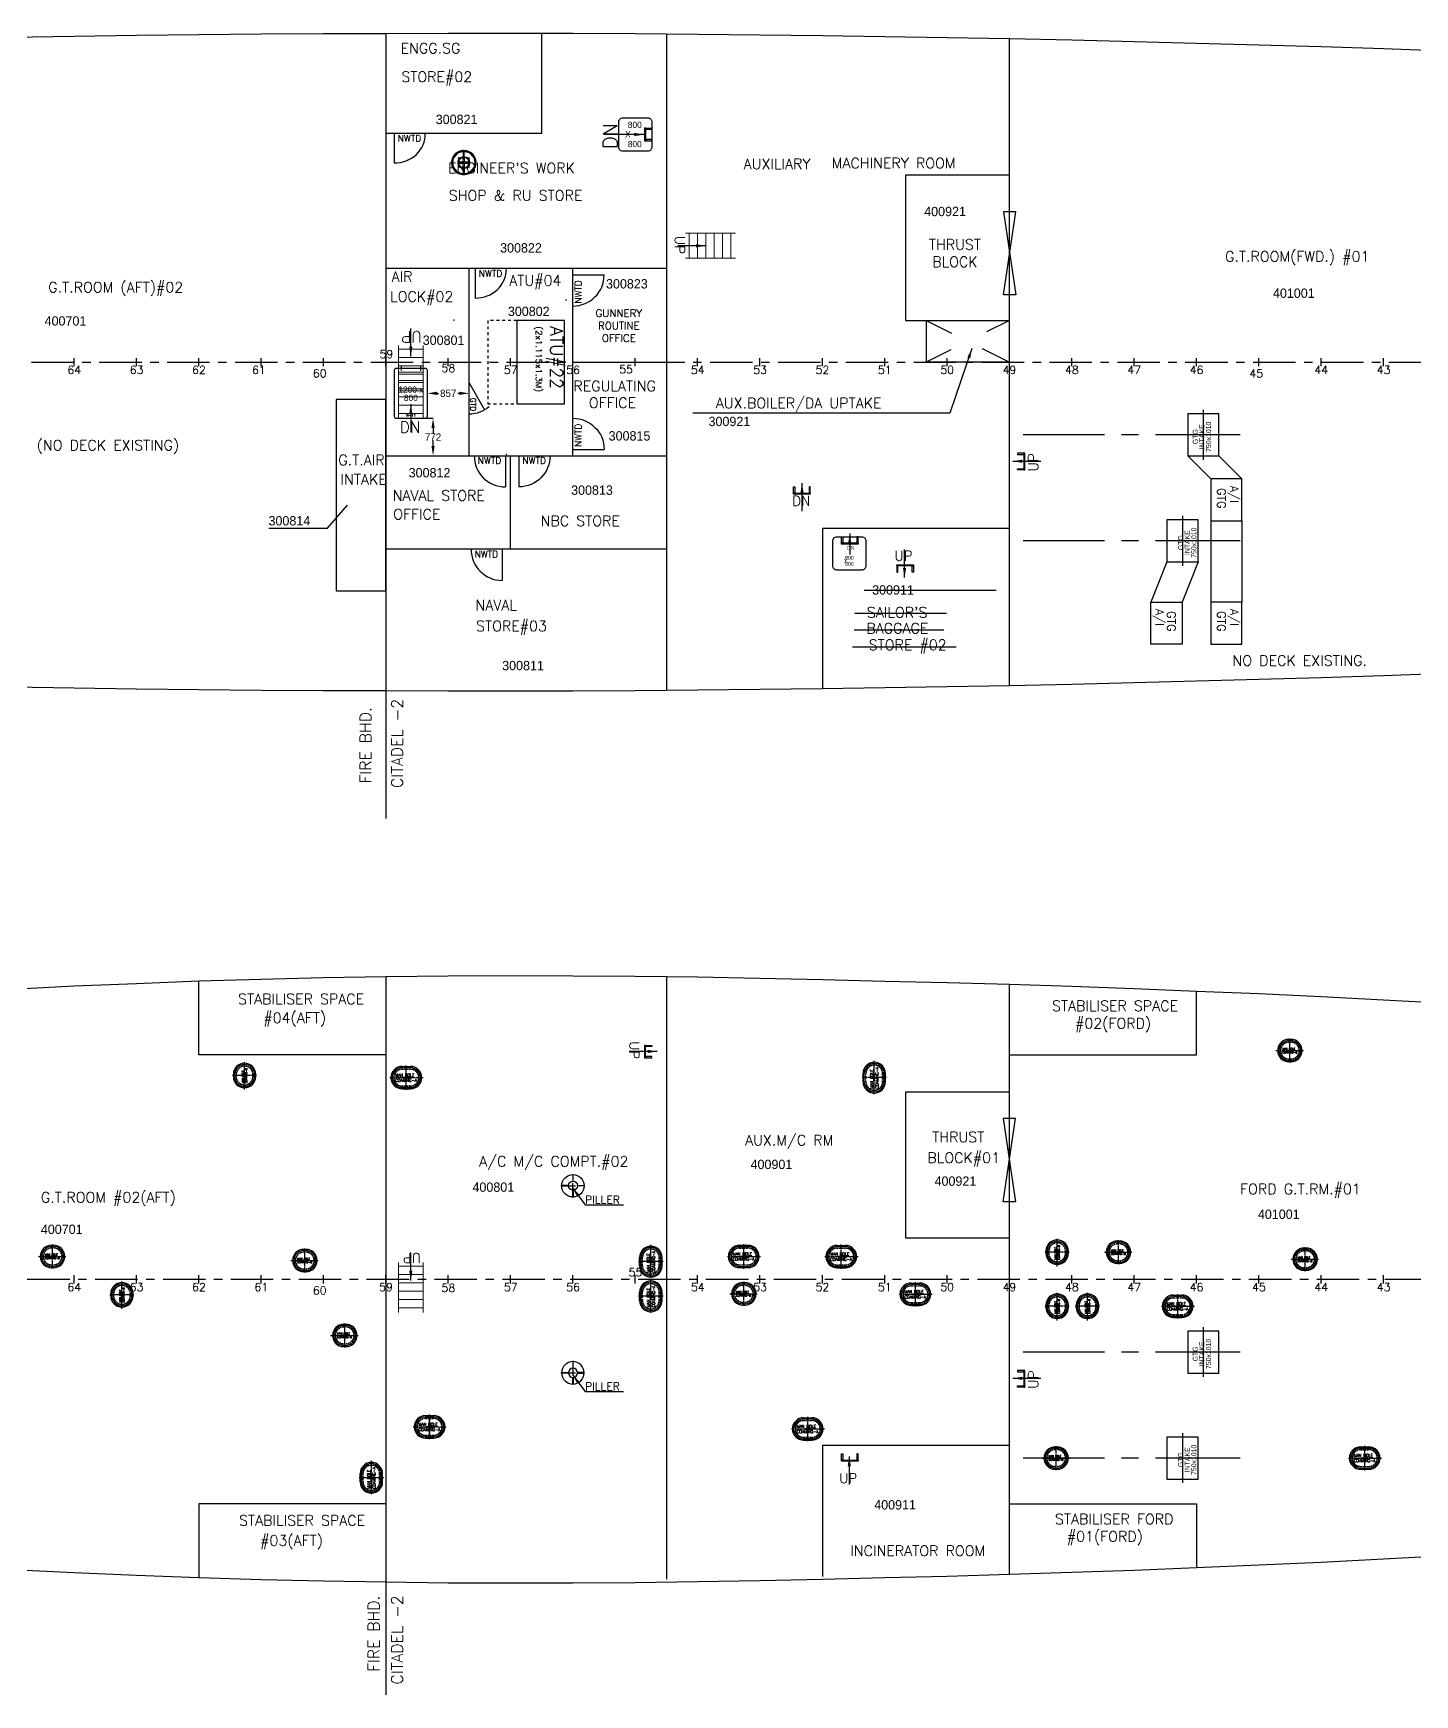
# Model space of a CAD drawing. Header units: inches. Extents: x -439515 to 171412, y -8673 to 415183.
# Drawn here: x 62641 to 91138, y 39815 to 74081 of the extents above; entities that cross this region are included whole.
import ezdxf
from ezdxf.enums import TextEntityAlignment as Align

# ---------------------------------------------------------------- set-up
doc = ezdxf.new("R2010")
doc.units = ezdxf.units.IN
doc.header["$LTSCALE"] = 700
doc.header["$MEASUREMENT"] = 0
doc.header["$PDMODE"] = 34
for name, pattern in [('CENTER', [2, 1.25, -0.25, 0.25, -0.25]), ('CENTER2', [1.125, 0.75, -0.125, 0.125, -0.125]), ('CENTERX2', [4, 2.5, -0.5, 0.5, -0.5]), ('DASHDOT', [1, 0.5, -0.25, 0, -0.25]), ('DASHED', [0.75, 0.5, -0.25]), ('DOT', [0.2, 0.1, -0.1]), ('DOTDASH1', [1600, 1000, -250, 100, -250]), ('H1', [40, 20, -20]), ('PHANTOM', [2.5, 1.25, -0.25, 0.25, -0.25, 0.25, -0.25])]:
    doc.linetypes.add(name, pattern=pattern)
for name, color, linetype in [('00', 7, 'Continuous'), ('01', 7, 'Continuous'), ('3 DECK', 7, 'Continuous'), ('4 DECK', 7, 'Continuous'), ('CL', 7, 'Continuous'), ('COMPT.NOS', 4, 'Continuous'), ('COMPTNAME', 7, 'Continuous'), ('Escape scuttle', 30, 'Continuous'), ('Escape scuttle-RefEdit0', 30, 'Continuous'), ('HATCH', 142, 'Continuous'), ('HATCHES', 7, 'Continuous'), ('LIGHT_BULKHEADS', 7, 'Continuous'), ('MANHOLEPLAN', 3, 'Continuous'), ('UP-DOWN', 7, 'Continuous')]:
    doc.layers.add(name, color=color, linetype=linetype)
doc.layers.add('LADDER', color=7, linetype='Continuous', lineweight=15)
doc.styles.add('ROMAN C', font='ROMANS.SHX', dxfattribs={"width": 0.9})
doc.styles.add('ROMANS', font='romans')
doc.styles.add('style1', font='romans.shx', dxfattribs={"height": 250})
doc.dimstyles.get("Standard").update_dxf_attribs({"dimtxt": 150.18, "dimasz": 200.18, "dimexe": 0.8, "dimexo": 0.625, "dimgap": 0.09, "dimtad": 0, "dimtih": 1, "dimtoh": 1, "dimdec": 0, "dimzin": 0, "dimdsep": 46, "dimtxsty": 'Standard', "dimcen": 8.09, "dimclrd": 40, "dimclre": 40, "dimadec": 0, "dimazin": 0, "dimtfac": 1, "dimtdec": 0, "dimtofl": 0, "dimtmove": 0, "dimatfit": 3, "dimfxl": 1, "dimtolj": 1, "dimtzin": 0, "dimarcsym": 0})

# ---------------------------------------------------------------- blocks, each defined once
blk = doc.blocks.new('H 800x800')
at = {"layer": 'HATCH'}
blk.add_lwpolyline([(51335, -32897), (51935, -32897, -0.414214), (52035, -32997), (52035, -33597, -0.414214), (51935, -33697), (51335, -33697, -0.414214), (51235, -33597), (51235, -32997, -0.414214)], format="xyb", close=True, dxfattribs=at)
at = {"layer": 'HATCHES'}
for s, p in [('800', (51455, -33139)), ('  X', (51277, -33364)), ('800', (51455, -33600))]:
    blk.add_text(s, height=150, dxfattribs=at).set_placement(p)
blk = doc.blocks.new('A1M', base_point=(36991, 2400))
at = {"linetype": 'Continuous'}
for p, q in [((37491, 2550), (36491, 2250)), ((36491, 2550), (37491, 2250)), ((36491, 2250), (36491, 2550)), ((37491, 2250), (37491, 2550))]:
    blk.add_line(p, q, dxfattribs=at)
blk = doc.blocks.new('PILAR')
at = {"color": 4, "linetype": 'DASHDOT'}
for p, q in [((145253, 170303), (145253, 170883)), ((144963, 170593), (145543, 170593))]:
    blk.add_line(p, q, dxfattribs=at)
at = {"color": 4}
for points in [[(145247, 170853), (145247, 170703), (145259, 170703), (145259, 170853)], [(144993, 170587), (145143, 170587), (145143, 170599), (144993, 170599)], [(145247, 170333), (145247, 170483), (145259, 170483), (145259, 170333)], [(145513, 170587), (145363, 170587), (145363, 170599), (145513, 170599)]]:
    blk.add_lwpolyline(points, close=True, dxfattribs=at)
for radius in [270, 110]:
    blk.add_circle((145253, 170593), radius, dxfattribs=at)
blk = doc.blocks.new('fghghj')
at = {"color": 3, "linetype": 'Continuous'}
blk.add_lwpolyline([(318315, -37952), (318615, -37952), (318615, -37927), (318315, -37927)], close=True, dxfattribs=at)
at = {"layer": '00', "color": 3}
for points in [[(318345, -38102), (318345, -37952), (318315, -37952), (318315, -38102)], [(318585, -38102), (318585, -37952), (318615, -37952), (318615, -38102)]]:
    blk.add_lwpolyline(points, close=True, dxfattribs=at)
at = {"layer": '01', "color": 4, "linetype": 'ByBlock'}
blk.add_line((318615, -37927), (318615, -37927), dxfattribs=at)
blk.add_line((318615, -37927), (318615, -37927), dxfattribs=at)
blk = doc.blocks.new('A$C49E2739F')
at = {"layer": 'LADDER', "color": 3}
for p, q in [((112, 600), (1312, 600)), ((200, 600), (200, 0)), ((400, 600), (400, 0)), ((600, 600), (600, 0)), ((800, 600), (800, 0)), ((1000, 600), (1000, 0)), ((1200, 600), (1200, 0)), ((112, 0), (1312, 0))]:
    blk.add_line(p, q, dxfattribs=at)
blk = doc.blocks.new('qwas')
at = {"color": 3, "linetype": 'H1'}
blk.add_line((-836179, 147376), (-836179, 147776), dxfattribs=at)
at = {"color": 3, "linetype": 'Continuous'}
blk.add_lwpolyline([(-836192, 147376), (-836192, 147776), (-836167, 147776), (-836167, 147376)], close=True, dxfattribs=at)
at = {"layer": '00', "color": 3}
for points in [[(-836342, 147746), (-836192, 147746), (-836192, 147776), (-836342, 147776)], [(-836342, 147406), (-836192, 147406), (-836192, 147376), (-836342, 147376)]]:
    blk.add_lwpolyline(points, close=True, dxfattribs=at)
blk = doc.blocks.new('DRN', base_point=(41665, 6815))
at = {"linetype": 'Continuous'}
blk.add_line((41160, 6825), (41160, 7825), dxfattribs=at)
blk.add_arc((41160, 6825), 1000, 0, 90, dxfattribs=at)
blk = doc.blocks.new('nwtdplan1')
at = {"linetype": 'Continuous'}
blk.add_lwpolyline([(187803, 75909), (187803, 76616)], dxfattribs=at)
at = {"linetype": 'Continuous', "extrusion": (0, 0, -1)}
blk.add_ellipse((187803, 75909), major_axis=(742, 108), ratio=0.942279, start_param=-1.434767, end_param=0.152953, dxfattribs=at)
blk = doc.blocks.new('*D255')
at = {"layer": '01', "color": 40, "linetype": 'ByBlock', "lineweight": -2, "transparency": 16777216}
for p, q in [((70430, 66140), (70889, 66140)), ((70888, 65940), (70888, 65829)), ((70888, 65568), (70888, 65679)), ((70430, 65368), (70889, 65368))]:
    blk.add_line(p, q, dxfattribs=at)
at = {"layer": '01', "color": 40, "linetype": 'ByBlock', "transparency": 16777216}
for points in [[(70855, 65940), (70921, 65940), (70888, 66140)], [(70855, 65568), (70921, 65568), (70888, 65368)]]:
    blk.add_solid(points, dxfattribs=at)
at = {"layer": 'Defpoints', "color": 0, "linetype": 'ByBlock', "transparency": 16777216}
for p in [(70430, 66140), (70430, 65368), (70888, 65368)]:
    blk.add_point(p, dxfattribs=at)
at = {"layer": '01', "color": 0, "linetype": 'ByBlock', "transparency": 16777216, "insert": (70888, 65754), "char_height": 150.2, "attachment_point": 5}
blk.add_mtext('\\A1;772', dxfattribs=at)
blk = doc.blocks.new('*D257')
at = {"layer": '01', "color": 40, "linetype": 'ByBlock', "lineweight": -2, "transparency": 16777216}
for p, q in [((70773, 66655), (70773, 66655)), ((70973, 66654), (71001, 66654)), ((71430, 66654), (71402, 66654)), ((71630, 66655), (71630, 66655))]:
    blk.add_line(p, q, dxfattribs=at)
at = {"layer": '01', "color": 40, "linetype": 'ByBlock', "transparency": 16777216}
for points in [[(70973, 66688), (70973, 66621), (70773, 66654)], [(71430, 66688), (71430, 66621), (71630, 66654)]]:
    blk.add_solid(points, dxfattribs=at)
at = {"layer": 'Defpoints', "color": 0, "linetype": 'ByBlock', "transparency": 16777216}
for p in [(70773, 66654), (71630, 66654), (71630, 66654)]:
    blk.add_point(p, dxfattribs=at)
at = {"layer": '01', "color": 0, "linetype": 'ByBlock', "transparency": 16777216, "insert": (71201, 66654), "char_height": 150.2, "attachment_point": 5}
blk.add_mtext('\\A1;857', dxfattribs=at)
blk = doc.blocks.new('DLW', base_point=(36724, 4033))
at = {"linetype": 'Continuous'}
blk.add_line((37224, 4033), (36358, 4533), dxfattribs=at)
blk.add_arc((37224, 4033), 1000, 140, 180, dxfattribs=at)
blk = doc.blocks.new('atu22plan1')
at = {"layer": '01', "color": 3, "linetype": 'ByBlock'}
blk.add_lwpolyline([(150478, 163637), (152478, 163637), (152478, 164787), (150478, 164787)], close=True, dxfattribs=at)
at = {"layer": '01', "color": 4, "linetype": 'DOT'}
blk.add_lwpolyline([(150478, 163637), (150478, 162937), (152478, 162937), (152478, 163637)], dxfattribs=at)
at = {"insert": (150616, 164743), "char_height": 400, "width": 1855.09, "attachment_point": 1, "style": 'ROMANS'}
blk.add_mtext('{\\H0.75x;ATU#22\\P\\H0.5x;(2x1.115x1.3M)\\P }', dxfattribs=at)
blk = doc.blocks.new('MANHOLECOAMINGB')
at = {"linetype": 'CENTER2', "ltscale": 0.1}
for p, q in [((-339, 0), (323, 0)), ((0, -288), (0, 289))]:
    blk.add_line(p, q, dxfattribs=at)
for p, q in [((-73, 8), (73, 8)), ((-25, 270), (25, 270)), ((-25, 240), (25, 240)), ((-73, -8), (73, -8)), ((-25, -240), (25, -240)), ((-25, -270), (25, -270))]:
    blk.add_line(p, q)
at = {"linetype": 'DASHED', "ltscale": 0.1}
for p, q in [((-25, 205), (25, 205)), ((-25, 200), (25, 200)), ((-25, -200), (25, -200)), ((-25, -205), (25, -205))]:
    blk.add_line(p, q, dxfattribs=at)
for centre in [(-73, 0), (73, 0)]:
    blk.add_circle(centre, 8)
for centre, radius, start, end in [((-25, 0), 270, 90, 270), ((-25, 0), 240, 90, 270), ((25, 0), 270, 270, 90), ((25, 0), 240, 270, 90)]:
    blk.add_arc(centre, radius, start, end)
for centre, radius, start, end in [((-25, 0), 205, 90, 270), ((-25, 0), 200, 90, 270), ((25, 0), 205, 270, 90), ((25, 0), 200, 270, 90)]:
    blk.add_arc(centre, radius, start, end, dxfattribs=at)
at = {"insert": (-181, 68), "char_height": 50, "width": 486.8, "attachment_point": 1, "style": 'ROMAN C'}
blk.add_mtext('MAN HOLE COAMING-B', dxfattribs=at)
blk = doc.blocks.new('manholecoamingtype600x400')
at = {"linetype": 'CENTER2', "ltscale": 0.1}
for p, q in [((-394, 0), (404, 0)), ((0, -297), (0, 294))]:
    blk.add_line(p, q, dxfattribs=at)
for p, q in [((-100, 270), (100, 270)), ((-100, 240), (100, 240)), ((-73, 8), (73, 8)), ((-100, -240), (100, -240)), ((-100, -270), (100, -270)), ((-73, -8), (73, -8))]:
    blk.add_line(p, q)
at = {"linetype": 'DASHED', "ltscale": 0.1}
for p, q in [((-100, 205), (100, 205)), ((-100, 200), (100, 200)), ((-100, -200), (100, -200)), ((-100, -205), (100, -205))]:
    blk.add_line(p, q, dxfattribs=at)
for centre in [(-73, 0), (73, 0)]:
    blk.add_circle(centre, 8)
for centre, radius, start, end in [((-100, 0), 270, 90, 270), ((-100, 0), 240, 90, 270), ((100, 0), 270, 270, 90), ((100, 0), 240, 270, 90)]:
    blk.add_arc(centre, radius, start, end)
for centre, radius, start, end in [((-100, 0), 205, 90, 270), ((-100, 0), 200, 90, 270), ((100, 0), 205, 270, 90), ((100, 0), 200, 270, 90)]:
    blk.add_arc(centre, radius, start, end, dxfattribs=at)
at = {"insert": (-265, 98), "char_height": 75, "width": 752.53, "attachment_point": 1, "style": 'ROMAN C'}
blk.add_mtext('MAN HOLE COAMING-A', dxfattribs=at)
blk = doc.blocks.new('A$C1959151D')
at = {"layer": 'Escape scuttle-RefEdit0', "color": 3, "lineweight": 0}
for p, q in [((285, 554), (285, 559)), ((309, 559), (285, 559)), ((297, 421), (297, 441)), ((297, 441), (297, 421)), ((308, 423), (310, 322)), ((309, 554), (309, 559)), ((153, 297), (173, 297)), ((173, 297), (153, 297)), ((171, 308), (272, 310)), ((272, 310), (272, 284)), ((317, 317), (277, 317)), ((277, 277), (317, 277)), ((310, 322), (284, 322)), ((286, 171), (284, 272)), ((284, 272), (310, 272)), ((285, 309), (285, 285)), ((286, 309), (285, 309)), ((285, 285), (286, 285)), ((309, 278), (285, 278)), ((285, 272), (285, 278)), ((285, 272), (309, 272)), ((285, 40), (285, 35)), ((285, 35), (309, 35)), ((286, 309), (286, 285)), ((291, 309), (286, 309)), ((286, 285), (291, 285)), ((303, 321), (291, 321)), ((291, 278), (291, 321)), ((291, 309), (291, 285)), ((297, 309), (291, 309)), ((291, 285), (297, 285)), ((291, 278), (303, 278)), ((297, 309), (297, 285)), ((303, 309), (297, 309)), ((297, 285), (303, 285)), ((297, 173), (297, 153)), ((297, 153), (297, 173)), ((297, 0), (297, 35)), ((297, 0), (297, 35)), ((297, 16), (297, 22)), ((297, 16), (297, 22)), ((297, 0), (297, 15)), ((297, 0), (297, 15)), ((303, 278), (303, 321)), ((303, 285), (303, 309)), ((308, 309), (303, 309)), ((303, 285), (308, 285)), ((308, 285), (308, 309)), ((309, 309), (308, 309)), ((308, 285), (309, 285)), ((309, 285), (309, 309)), ((309, 285), (309, 309)), ((309, 272), (309, 278)), ((309, 40), (309, 35)), ((322, 284), (322, 310)), ((423, 286), (322, 284)), ((421, 297), (441, 297)), ((441, 297), (421, 297))]:
    blk.add_line(p, q, dxfattribs=at)
for points in [[(231, 7), (199, 17), (168, 29), (139, 46), (112, 65), (87, 87), (65, 112), (46, 139), (29, 168), (17, 199), (7, 231), (2, 264), (0, 297), (2, 330), (7, 363), (17, 395), (29, 426), (46, 455), (65, 482), (87, 507), (112, 529), (139, 548), (168, 565), (199, 577), (231, 587)], [(231, 7), (199, 17), (168, 29), (139, 46), (112, 65), (87, 87), (65, 112), (46, 139), (29, 168), (17, 199), (7, 231), (2, 264), (0, 297), (2, 330), (7, 363), (17, 395), (29, 426), (46, 455), (65, 482), (87, 507), (112, 529), (139, 548), (168, 565), (199, 577), (231, 587)], [(360, 572), (329, 577), (297, 579), (265, 577), (234, 572), (204, 563), (175, 551), (147, 536), (121, 518), (97, 497), (76, 473), (58, 447), (43, 419), (31, 390), (22, 360), (17, 329), (15, 297), (17, 265), (22, 234), (31, 204), (43, 175), (58, 147), (76, 121), (97, 97), (121, 76), (147, 58), (175, 43), (204, 31), (234, 22), (265, 17), (297, 15), (297, 0), (264, 2), (231, 7)], [(235, 23), (204, 32), (175, 44), (148, 59), (122, 78), (99, 99), (78, 122), (59, 148), (44, 175), (32, 204), (23, 235), (18, 266), (16, 297), (18, 328), (23, 359), (32, 390), (44, 419), (59, 446), (78, 472), (99, 495), (122, 516), (148, 535), (175, 550), (204, 562), (235, 571)], [(358, 565), (328, 570), (297, 572), (266, 570), (236, 565), (206, 556), (178, 545), (151, 530), (126, 512), (103, 491), (82, 468), (64, 443), (49, 416), (38, 388), (29, 358), (24, 328), (22, 297), (24, 266), (29, 236), (38, 206), (49, 178), (64, 151), (82, 126), (103, 103), (126, 82), (151, 64), (178, 49), (206, 38), (236, 29), (266, 24), (297, 22), (297, 16), (266, 18), (235, 23)], [(360, 552), (329, 557), (297, 559), (265, 557), (234, 552), (204, 542), (175, 529), (148, 513), (123, 493), (101, 471), (81, 446), (65, 419), (52, 390), (42, 360), (37, 329), (35, 297), (37, 265), (42, 234), (52, 204), (65, 175), (81, 148), (101, 123), (123, 101), (148, 81), (175, 65), (204, 52), (234, 42), (265, 37), (297, 35), (297, 0), (264, 2), (231, 7)], [(167, 421), (167, 173), (173, 173), (173, 421), (167, 421)], [(231, 587), (264, 592), (297, 594), (330, 592), (363, 587), (395, 577), (426, 565), (455, 548), (482, 529), (507, 507), (529, 482), (548, 455), (565, 426), (577, 395), (587, 363), (592, 330), (594, 297), (592, 264), (587, 231), (577, 199), (565, 168), (548, 139), (529, 112), (507, 87), (482, 65), (455, 46), (426, 29), (395, 17), (363, 7), (330, 2), (297, 0)], [(231, 587), (264, 592), (297, 594), (330, 592), (363, 587), (395, 577), (426, 565), (455, 548), (482, 529), (507, 507), (529, 482), (548, 455), (565, 426), (577, 395), (587, 363), (592, 330), (594, 297), (592, 264), (587, 231), (577, 199), (565, 168), (548, 139), (529, 112), (507, 87), (482, 65), (455, 46), (426, 29), (395, 17), (363, 7), (330, 2), (297, 0)], [(235, 571), (266, 576), (297, 578), (328, 576), (359, 571), (390, 562), (419, 550), (446, 535), (472, 516), (495, 495), (516, 472), (535, 446), (550, 419), (562, 390), (571, 359), (576, 328), (578, 297), (576, 266), (571, 235), (562, 204), (550, 175), (535, 148), (516, 122), (495, 99), (472, 78), (446, 59), (419, 44), (390, 32), (359, 23), (328, 18), (297, 16)], [(285, 559), (277, 322), (277, 317)], [(277, 317), (285, 554), (309, 554), (317, 317)], [(284, 322), (286, 423), (308, 423)], [(285, 594), (285, 554), (309, 554), (309, 594), (285, 594)], [(317, 317), (317, 322), (309, 559)], [(358, 29), (388, 38), (416, 49), (443, 64), (468, 82), (491, 103), (512, 126), (530, 151), (545, 178), (556, 206), (565, 236), (570, 266), (572, 297), (570, 328), (565, 358), (556, 388), (545, 416), (530, 443), (512, 468), (491, 491), (468, 512), (443, 530), (416, 545), (388, 556), (358, 565)], [(360, 22), (390, 31), (419, 43), (447, 58), (473, 76), (497, 97), (518, 121), (536, 147), (551, 175), (563, 204), (572, 234), (577, 265), (579, 297), (577, 329), (572, 360), (563, 390), (551, 419), (536, 447), (518, 473), (497, 497), (473, 518), (447, 536), (419, 551), (390, 563), (360, 572)], [(360, 42), (390, 52), (419, 65), (446, 81), (471, 101), (493, 123), (513, 148), (529, 175), (542, 204), (552, 234), (557, 265), (559, 297), (557, 329), (552, 360), (542, 390), (529, 419), (513, 446), (493, 471), (471, 493), (446, 513), (419, 529), (390, 542), (360, 552)], [(421, 421), (421, 173), (427, 173), (427, 421), (421, 421)], [(272, 284), (171, 286), (171, 308)], [(173, 316), (173, 310), (421, 310), (421, 316), (173, 316)], [(173, 284), (173, 278), (421, 278), (421, 284), (173, 284)], [(272, 284), (274, 284), (274, 310), (272, 310)], [(277, 277), (277, 272), (285, 35)], [(317, 277), (309, 40), (285, 40), (277, 277)], [(284, 322), (284, 320), (310, 320), (310, 322)], [(310, 272), (310, 274), (284, 274), (284, 272)], [(285, 40), (285, 0), (309, 0), (309, 40), (285, 40)], [(310, 272), (308, 171), (286, 171)], [(297, 35), (329, 37), (360, 42)], [(297, 22), (328, 24), (358, 29)], [(297, 15), (329, 17), (360, 22)], [(309, 35), (317, 272), (317, 277)], [(322, 310), (320, 310), (320, 284), (322, 284)], [(322, 310), (423, 308), (423, 286)]]:
    blk.add_lwpolyline(points, dxfattribs=at)
for points in [[(297, 22, 0.999999), (297, 572, 0.999999), (297, 22, 0.999999)], [(297, 272, 1), (297, 322, 1), (297, 272, 1)], [(297, 272, 1), (297, 322, 1), (297, 272, 1)], [(297, 272, 1), (297, 322, 1), (297, 272, 1)], [(297, 285, 1), (297, 309, 1), (297, 285, 1)]]:
    blk.add_lwpolyline(points, format="xyb", dxfattribs=at)
for radius, start, end in [(144, 90, 180.0001), (124, 90, 180), (144, 359.9999, 90), (124, 0, 90), (144, 179.9999, 270), (124, 180, 270), (144, 270, 0.0001), (124, 270, 0)]:
    blk.add_arc((297, 297), radius, start, end, dxfattribs=at)

msp = doc.modelspace()

# ---------------------------------------------------------------- linework, layer by layer
at = {"color": 7}
for p, q in [((69915.2, 74077.5), (69915.2, 60517.2)), ((73130.4, 72012.9), (73130.4, 74080.9)), ((75702.5, 74067.2), (75702.5, 60527.5)), ((82775.8, 60624.4), (82775.8, 73970.3)), ((73130.4, 72012.9), (69915.2, 72012.9)), ((82775.8, 71155.5), (80632.4, 71155.5)), ((80632.4, 71155.5), (80632.4, 68154.7)), ((80632.4, 68154.7), (82775.8, 68154.7)), ((81061.1, 68154.7), (81061.1, 67297.3)), ((81061.1, 68154.7), (81579, 67895.8)), ((82775.8, 68154.7), (82306.9, 67920.3)), ((81568.2, 67550.9), (81061.1, 67297.3)), ((82217.2, 67576.7), (82775.8, 67297.3)), ((67343.1, 67211.6), (67343.1, 67383.1)), ((68629.2, 67211.6), (68629.2, 67383.1)), ((69915.2, 67211.6), (69915.2, 67383.1)), ((71201.3, 67211.6), (71201.3, 67383.1)), ((76345.5, 67211.6), (76345.5, 67383.1)), ((82775.8, 67297.3), (81061.1, 67297.3)), ((81489.8, 67211.6), (81489.8, 67383.1)), ((82775.8, 67211.6), (82775.8, 67383.1)), ((84061.9, 67211.6), (84061.9, 67383.1)), ((85348, 67211.6), (85348, 67383.1)), ((86634, 67211.6), (86634, 67383.1)), ((87920.1, 67211.6), (87920.1, 67383.1)), ((89206.2, 67211.6), (89206.2, 67383.1)), ((90492.2, 67211.6), (90492.2, 67383.1)), ((69915.2, 54625.2), (69915.2, 42141.8)), ((75702.5, 54634.9), (75702.5, 42198.4)), ((82775.8, 42299.6), (82775.8, 54467.4)), ((80632.4, 52241.7), (80632.4, 49240.9)), ((82775.8, 52241.7), (80632.4, 52241.7)), ((80632.4, 49240.9), (82775.8, 49240.9)), ((82775.8, 48297.7), (82775.8, 48469.2)), ((84061.9, 48297.7), (84061.9, 48469.2)), ((85348, 48297.7), (85348, 48469.2)), ((86634, 48297.7), (86634, 48469.2)), ((87920.1, 48297.7), (87920.1, 48469.2)), ((89206.2, 48297.7), (89206.2, 48469.2)), ((90492.2, 48297.7), (90492.2, 48469.2)), ((86634, 43753.7), (86634, 42439.7))]:
    msp.add_line(p, q, dxfattribs=at)
at = {"color": 3}
for p, q in [((75059.5, 71991.5), (75059.5, 71991.5)), ((70815.4, 45494.1), (70815.4, 45142.6))]:
    msp.add_line(p, q, dxfattribs=at)
at = {"color": 5, "linetype": 'CENTER'}
for p, q in [((13603.7, 67297.3), (147274.5, 67297.3)), ((13517.9, 48383.5), (147360.8, 48383.5))]:
    msp.add_line(p, q, dxfattribs=at)
at = {"color": 7, "linetype": 'Continuous'}
for p, q in [((63484.9, 67211.6), (63484.9, 67383.1)), ((64771, 67211.6), (64771, 67383.1)), ((66057, 67211.6), (66057, 67383.1)), ((77631.6, 67211.6), (77631.6, 67383.1)), ((78917.7, 67211.6), (78917.7, 67383.1)), ((80203.7, 67211.6), (80203.7, 67383.1)), ((63484.9, 48297.7), (63484.9, 48469.2)), ((64771, 48297.7), (64771, 48469.2)), ((66057, 48297.7), (66057, 48469.2)), ((67343.1, 48297.7), (67343.1, 48469.2)), ((68629.2, 48297.7), (68629.2, 48469.2)), ((69915.2, 48297.7), (69915.2, 48469.2)), ((71201.3, 48297.7), (71201.3, 48469.2)), ((72487.3, 48297.7), (72487.3, 48469.2)), ((73773.4, 48297.7), (73773.4, 48469.2)), ((75059.5, 48297.7), (75059.5, 48469.2)), ((76345.5, 48297.7), (76345.5, 48469.2)), ((77631.6, 48297.7), (77631.6, 48469.2)), ((78917.7, 48297.7), (78917.7, 48469.2)), ((80203.7, 48297.7), (80203.7, 48469.2)), ((81489.8, 48297.7), (81489.8, 48469.2))]:
    msp.add_line(p, q, dxfattribs=at)
for p, q in [((72487.3, 67211.6), (72487.3, 67383.1)), ((73773.4, 67211.6), (73773.4, 67383.1)), ((75059.5, 67211.6), (75059.5, 67383.1)), ((75702.5, 63439.2), (69915.2, 63439.2))]:
    msp.add_line(p, q)
at = {"color": 3, "linetype": 'CENTERX2'}
for p, q in [((86775.5, 66311.5), (86775.5, 65282.4)), ((87537.3, 65796.9), (83058.2, 65796.9)), ((86346.8, 64125.1), (86346.8, 63096.1)), ((87537.3, 63610.6), (83058.2, 63610.6)), ((86775.5, 47397.6), (86775.5, 46368.6)), ((87537.3, 46883.1), (83058.2, 46883.1)), ((86346.8, 45211.3), (86346.8, 44182.3)), ((87537.3, 44696.8), (83058.2, 44696.8))]:
    msp.add_line(p, q, dxfattribs=at)
at = {"color": 4}
for p, q in [((82775.8, 63867.8), (78917.7, 63867.8)), ((78917.7, 63867.8), (78917.7, 60580.7)), ((78917.7, 44954), (78917.7, 42255.8)), ((82775.8, 44954), (78917.7, 44954))]:
    msp.add_line(p, q, dxfattribs=at)
at = {"color": 2, "linetype": 'ByBlock'}
for p, q in [((79783.5, 62597.2), (82505.4, 62597.2)), ((79585.4, 62119.6), (81479.6, 62119.6)), ((79573.7, 61776), (81427.2, 61776)), ((79538.7, 61426.6), (81677.8, 61426.6))]:
    msp.add_line(p, q, dxfattribs=at)
at = {"color": 7, "linetype": 'DOTDASH1'}
for p, q in [((66057, 53013.3), (66057, 54535.2)), ((86634, 53013.3), (86634, 54327.2)), ((69915.2, 53013.3), (66057, 53013.3)), ((82775.8, 53013.3), (86634, 53013.3)), ((66057, 43753.7), (66057, 42231.8)), ((69915.2, 43753.7), (66057, 43753.7)), ((82775.8, 43753.7), (86634, 43753.7))]:
    msp.add_line(p, q, dxfattribs=at)
at = {"color": 6}
msp.add_lwpolyline([(68886.4, 66525.7), (68886.4, 62581.8), (69915.2, 62581.8), (69915.2, 66525.7)], close=True, dxfattribs=at)
at = {"color": 3}
for points in [[(86454, 65364), (87097, 65364), (87097, 66229.9), (86454, 66229.9)], [(86025.3, 63177.7), (86668.3, 63177.7), (86668.3, 64043.6), (86025.3, 64043.6)], [(86454, 46450.1), (87097, 46450.1), (87097, 47316.1), (86454, 47316.1)], [(86025.3, 44263.8), (86668.3, 44263.8), (86668.3, 45129.7), (86025.3, 45129.7)]]:
    msp.add_lwpolyline(points, close=True, dxfattribs=at)
at = {"color": 3, "linetype": 'PHANTOM'}
for points in [[(87572, 64888.9), (86928.9, 64888.9), (86928.9, 64022.9), (87572, 64022.9)], [(85696.1, 62350.3), (86339.1, 62350.3), (86339.1, 61484.3), (85696.1, 61484.3)], [(87572, 62350.3), (86928.9, 62350.3), (86928.9, 61484.3), (87572, 61484.3)]]:
    msp.add_lwpolyline(points, close=True, dxfattribs=at)
msp.add_lwpolyline([(79217.7, 63696.4), (79732.2, 63696.4, -0.4142136), (79817.9, 63610.6), (79817.9, 63096.2, -0.4142136), (79732.2, 63010.5), (79217.7, 63010.5, -0.4142136), (79132, 63096.2), (79132, 63610.6, -0.4142136)], format="xyb", close=True)
at = {"layer": '00'}
msp.add_lwpolyline([(72487.3, 63439.2), (72487.3, 65368.3)], dxfattribs=at)
at = {"layer": '01', "linetype": 'ByBlock'}
for p, q in [((75702.5, 69226.4), (69915.2, 69226.4)), ((73773.4, 65368.3), (73773.4, 69226.4)), ((69915.2, 65368.3), (75702.5, 65368.3))]:
    msp.add_line(p, q, dxfattribs=at)
at = {"layer": '01', "color": 42, "linetype": 'ByBlock'}
msp.add_line((73773.4, 67297.3), (75702.5, 67297.3), dxfattribs=at)
at = {"layer": '01', "color": 4, "linetype": 'ByBlock'}
for p, q in [((86454, 65364), (86928.9, 64888.9)), ((87097, 65364), (87572, 64888.9)), ((86928.9, 64022.9), (86928.9, 62350.3)), ((87572, 64022.9), (87572, 62350.3)), ((86025.3, 63177.7), (85696.1, 62350.3)), ((86668.3, 63177.7), (86339.1, 62350.3)), ((69915.2, 60517.2), (69915.2, 57888.7)), ((69915.2, 42141.8), (69915.2, 39814.6))]:
    msp.add_line(p, q, dxfattribs=at)
at = {"layer": '01', "color": 1, "linetype": 'ByBlock'}
msp.add_lwpolyline([(71630, 65368.3), (71630, 69226.4), (69915.2, 69226.4)], dxfattribs=at)
at = {"layer": '3 DECK', "color": 7}
for points in [[(62198.8, 73999.4), (63484.9, 74021.7), (64771, 74038.9), (66057, 74054.3), (67343.1, 74066.3), (68629.2, 74073.2), (69915.2, 74077.5), (71201.3, 74080.9), (72487.3, 74080.9), (73773.4, 74080.9), (75059.5, 74072.3), (76345.5, 74062), (77631.6, 74049.2), (78917.7, 74032.9), (80203.7, 74014), (81489.8, 73995.2), (82775.8, 73970.3), (84061.9, 73944.6), (85348, 73912), (86634, 73878.6), (87920.1, 73843.4), (89206.2, 73804.8), (90492.2, 73765.4), (91778.3, 73716.5)], [(91778.3, 60878.2), (90492.2, 60829.3), (89206.2, 60789.9), (87920.1, 60751.3), (86634, 60716.1), (85348, 60682.7), (84061.9, 60650.1), (82775.8, 60624.4), (81489.8, 60599.5), (80203.7, 60580.7), (78917.7, 60561.8), (77631.6, 60545.5), (76345.5, 60532.7), (75059.5, 60522.4), (73773.4, 60513.8), (72487.3, 60513.8), (71201.3, 60513.8), (69915.2, 60517.2), (68629.2, 60521.5), (67343.1, 60528.4), (66057, 60540.4), (64771, 60555.8), (63484.9, 60573), (62198.8, 60595.2)]]:
    msp.add_lwpolyline(points, dxfattribs=at)
at = {"layer": '4 DECK', "color": 7}
for points in [[(62198.8, 54369.7), (63484.9, 54432.3), (64771, 54483.7), (66057, 54535.2), (67343.1, 54573.7), (68629.2, 54603.7), (69915.2, 54625.2), (71201.3, 54642.3), (72487.3, 54646.6), (73773.4, 54640.6), (75059.5, 54636.3), (76345.5, 54618.3), (77631.6, 54595.2), (78917.7, 54566), (80203.7, 54532.6), (81489.8, 54503.4), (82775.8, 54467.4), (84061.9, 54425.4), (85348, 54380), (86634, 54327.2), (87920.1, 54274.5), (89206.2, 54214.5), (90492.2, 54146.8), (91778.3, 54079.9)], [(62198.8, 42397.3), (63484.9, 42334.7), (64771, 42283.3), (66057, 42231.8), (67343.1, 42193.2), (68629.2, 42163.2), (69915.2, 42141.8), (71201.3, 42124.6), (72487.3, 42120.4), (73773.4, 42126.4), (75059.5, 42130.7), (76345.5, 42148.7), (77631.6, 42171.8), (78917.7, 42201), (80203.7, 42234.4), (81489.8, 42263.5), (82775.8, 42299.6), (84061.9, 42341.6), (85348, 42387), (86634, 42439.7), (87920.1, 42492.5), (89206.2, 42552.5), (90492.2, 42620.2), (91778.3, 42687.1)]]:
    msp.add_lwpolyline(points, dxfattribs=at)
at = {"layer": 'COMPT.NOS', "color": 4, "linetype": 'ByBlock'}
for p, q in [((68709, 63875), (69125.4, 64347.8)), ((67497.6, 63875), (68709, 63875))]:
    msp.add_line(p, q, dxfattribs=at)
at = {"layer": 'HATCHES'}
for points in [[(70129.6, 66139.9), (70729.7, 66139.9, 0.4142136), (70772.6, 66182.8), (70772.6, 67125.9, 0.4142136), (70729.7, 67168.7), (70129.6, 67168.7, 0.4142136), (70086.7, 67125.9), (70086.7, 66182.8, 0.4142136)], [(70729.7, 67168.7), (70129.6, 67168.7, 0.4142136), (70086.7, 67125.9), (70086.7, 66182.8, 0.4142136), (70129.6, 66139.9), (70729.7, 66139.9, 0.4142136), (70772.6, 66182.8), (70772.6, 67125.9, 0.4142136)]]:
    msp.add_lwpolyline(points, format="xyb", close=True, dxfattribs=at)
at = {"layer": 'LIGHT_BULKHEADS'}
for p, q in [((70237.7, 67122.1), (70237.7, 67218.4)), ((70634.2, 67122.1), (70634.2, 67218.4))]:
    msp.add_line(p, q, dxfattribs=at)
at = {"layer": 'MANHOLEPLAN'}
msp.add_solid([(79223.5, 49022.7), (79223.6, 49022.2), (79223.4, 49022.7)], dxfattribs=at)

# ---------------------------------------------------------------- block references
at = {"xscale": 0.8573749999999999, "yscale": 0.8573749999999999, "zscale": 0.8573749999999999}
for name, p in [('H 800x800', (30789.1, 100539.7)), ('PILAR', (-50762.6, -95949.9))]:
    msp.add_blockref(name, p, dxfattribs=at)
at = {"color": 5, "linetype": 'Continuous', "xscale": 0.8573749999999999, "yscale": 0.8573749999999999, "zscale": 0.8573749999999999, "rotation": 90}
for p in [(42734.7, -201052.3), (42733.6, -219966.2)]:
    msp.add_blockref('fghghj', p, dxfattribs=at)
at = {"color": 7}
for name, p, xscale, yscale, zscale, rotation in [('A1M', (82781.6, 69541.2), 1.71475, 0.8573749999999999, 1.71475, 90), ('DRN', (73767.2, 68772.6), 0.6430312499999998, 0.6430312499999998, 0.6430312499999998, 270), ('DRN', (73767.2, 65822.1), -0.6430312499999998, 0.6430312499999998, 0.6430312499999998, 270), ('DRN', (72055, 65374.4), 0.6430312499999998, 0.6430312499999998, 0.6430312499999998, 180), ('DRN', (72984, 65374.4), -0.6430312499999998, 0.6430312499999998, 0.6430312499999998, 180), ('DRN', (71990.7, 63445.3), 0.6430312499999998, 0.6430312499999998, 0.6430312499999998, 180), ('A1M', (82775.8, 50841), 1.71475, 0.8573749999999999, 1.71475, 90)]:
    msp.add_blockref(name, p, dxfattribs=dict(at, xscale=xscale, yscale=yscale, zscale=zscale, rotation=rotation))
for name, p, xscale, yscale, zscale, rotation in [('DLW', (71630, 66547.1), -0.6430312499999998, 0.6430312499999998, 0.6430312499999998, 270), ('qwas', (800001.2, 191774), -0.8573749999999999, 0.8573749999999999, 0.8573749999999999, 180), ('qwas', (-48030.5, -652333.2), 0.8573749999999999, 0.8573749999999999, 0.8573749999999999, 270), ('qwas', (-47044.5, -653362.1), 0.8573749999999999, 0.8573749999999999, 0.8573749999999999, 270), ('qwas', (207151.9, 780026.1), 0.8573749999999999, 0.8573749999999999, 0.8573749999999999, 90), ('qwas', (207151.9, 780026.1), 0.8573749999999999, 0.8573749999999999, 0.8573749999999999, 90), ('PILAR', (-50762.6, 192716.9), -0.8573749999999999, 0.8573749999999999, 0.8573749999999999, 180), ('qwas', (800001.2, 172860.1), -0.8573749999999999, 0.8573749999999999, 0.8573749999999999, 180), ('qwas', (-47044.5, -672276), 0.8573749999999999, 0.8573749999999999, 0.8573749999999999, 270)]:
    msp.add_blockref(name, p, dxfattribs=dict(xscale=xscale, yscale=yscale, zscale=zscale, rotation=rotation))
at = {"layer": '01', "color": 4, "linetype": 'ByBlock', "xscale": -0.8573749999999999, "yscale": 0.8573749999999999, "zscale": 0.8573749999999999, "rotation": 180}
for p in [(-90931.3, 137095.8), (-89259.4, 134309.3)]:
    msp.add_blockref('nwtdplan1', p, dxfattribs=at)
at = {"layer": '01', "color": 3, "linetype": 'ByBlock', "xscale": 0.8573749999999999, "yscale": 0.8573749999999999, "zscale": 0.8573749999999999, "rotation": 270}
msp.add_blockref('atu22plan1', (-67682.7, 197170.9), dxfattribs=at)
at = {"layer": 'Escape scuttle', "linetype": 'Continuous', "ltscale": 0.2, "xscale": 0.8573749999999999, "yscale": 0.8573749999999999, "zscale": 0.8573749999999999}
msp.add_blockref('A$C1959151D', (71268.1, 71158.1), dxfattribs=at)
at = {"layer": 'LIGHT_BULKHEADS', "color": 3, "extrusion": (0, 0, -1), "xscale": 0.8573749999999999, "yscale": 0.8573749999999999, "zscale": -0.8573749999999999}
for p, rotation in [((-76002.6, 69955.1), 180), ((-70686.8, 67736.4), 270), ((-70686.8, 67264.8), 270), ((-70686.8, 48822.6), 270)]:
    msp.add_blockref('A$C49E2739F', p, dxfattribs=dict(at, rotation=rotation))
at = {"layer": 'MANHOLEPLAN', "xscale": 0.8573749999999999, "yscale": 0.8573749999999999, "zscale": 0.8573749999999999}
for name, p in [('MANHOLECOAMINGB', (88563, 53099)), ('manholecoamingtype600x400', (70335.3, 52541.8)), ('MANHOLECOAMINGB', (63039.1, 48854.3)), ('MANHOLECOAMINGB', (68243.3, 48769.3)), ('manholecoamingtype600x400', (79307.6, 48850.8)), ('MANHOLECOAMINGB', (85026.5, 48940.8)), ('MANHOLECOAMINGB', (88876.1, 48795)), ('MANHOLECOAMINGB', (77297.2, 48083.4)), ('manholecoamingtype600x400', (80838.2, 48074.8)), ('manholecoamingtype600x400', (86248.2, 47826.2)), ('MANHOLECOAMINGB', (69066.4, 47226)), ('manholecoamingtype600x400', (70815.5, 45340)), ('manholecoamingtype600x400', (78617.6, 45296.8)), ('MANHOLECOAMINGB', (83740.4, 44696.7)), ('manholecoamingtype600x400', (90106.4, 44696.8))]:
    msp.add_blockref(name, p, dxfattribs=at)
at = {"layer": 'MANHOLEPLAN', "xscale": 0.8573749999999999, "yscale": 0.8573749999999999, "zscale": 0.8573749999999999, "rotation": 90}
for name, p in [('MANHOLECOAMINGB', (67000.1, 52584.6)), ('manholecoamingtype600x400', (79989.4, 52541.6)), ('manholecoamingtype600x400', (75379.9, 48748)), ('MANHOLECOAMINGB', (83761.8, 48940.8)), ('MANHOLECOAMINGB', (64470.9, 48062)), ('manholecoamingtype600x400', (75379.9, 48032)), ('MANHOLECOAMINGB', (83761.8, 47826.2)), ('MANHOLECOAMINGB', (84387.7, 47826.2)), ('manholecoamingtype600x400', (69615.1, 44289.5))]:
    msp.add_blockref(name, p, dxfattribs=at)
at = {"layer": 'MANHOLEPLAN', "color": 7, "linetype": 'Continuous', "xscale": 0.8573749999999999, "yscale": 0.8573749999999999, "zscale": 0.8573749999999999}
msp.add_blockref('manholecoamingtype600x400', (77297.2, 48855), dxfattribs=at)

# ---------------------------------------------------------------- texts
at = {"color": 7, "style": 'ROMANS'}
for s, height, p in [('NWTD', 135.47, (70161, 71845.9, 0)), ('NWTD', 135.47, (71832.8, 69059.4, 0)), ('DN', 231.49, (70201.7, 65839.7)), ('NWTD', 135.47, (71812.2, 65201.2, 0)), ('NWTD', 135.47, (72733.9, 65201.2, 0)), ('DN', 201.59, (78298.4, 64336.3)), ('NWTD', 135.47, (71747.9, 63272.1, 0)), ('UP', 201.59, (80405.1, 63201.9)), ('UP', 201.59, (79265.5, 44179.3))]:
    msp.add_text(s, height=height, dxfattribs=at).set_placement(p)
at = {"style": 'ROMANS'}
for s, height, rotation, p in [('DN', 288.08, 90, (74683.1, 71698.2)), ('UP', 205.77, 270, (75878, 69906)), ('UP', 207.42, 90, (83371.4, 65039.3)), ('UP', 207.42, 90, (83371.4, 46125.4))]:
    msp.add_text(s, height=height, rotation=rotation, dxfattribs=at).set_placement(p)
at = {"color": 7, "style": 'ROMANS'}
for s, height, rotation, p in [('NWTD', 135.47, 90, (73948.4, 68505.3)), ('UP', 231.49, 180, (70657.6, 67934.8)), ('NWTD', 135.47, 90, (73948.4, 65547.4))]:
    msp.add_text(s, height=height, rotation=rotation, dxfattribs=at).set_placement(p)
for s, p in [('59', (69926.5, 67464.6)), ('64', (63487.5, 67136.8)), ('63', (64773.6, 67136.8)), ('62', (66059.6, 67136.8)), ('61', (67294.9, 67136.8)), ('58', (71203.4, 67175)), ('57', (72489.9, 67136.8)), ('56', (73776, 67136.8)), ('55', (74869.2, 67149.9)), ('54', (76348.1, 67136.8)), ('53', (77634.2, 67136.8)), ('52', (78920.3, 67136.8)), ('51', (80206.3, 67136.8)), ('50', (81492.4, 67136.8)), ('49', (82778.4, 67136.8)), ('48', (84064.5, 67136.8)), ('47', (85350.6, 67136.8)), ('46', (86636.6, 67136.8)), ('44', (89208.8, 67136.8)), ('43', (90494.8, 67136.8)), ('55', (75062.1, 48527.2)), ('64', (63487.5, 48223)), ('63', (64773.6, 48223)), ('62', (66059.6, 48223)), ('61', (67345.7, 48223)), ('59', (69917.8, 48223)), ('58', (71203.9, 48207.5)), ('57', (72489.9, 48223)), ('56', (73776, 48223)), ('54', (76348.1, 48223)), ('53', (77634.2, 48223)), ('52', (78920.3, 48223)), ('51', (80206.3, 48223)), ('50', (81492.4, 48223)), ('49', (82778.4, 48223)), ('48', (84064.5, 48223)), ('47', (85350.6, 48223)), ('46', (86636.6, 48223)), ('45', (87922.7, 48223)), ('44', (89208.8, 48223)), ('43', (90494.8, 48223))]:
    msp.add_text(s, height=165.04, dxfattribs=at).set_placement(p, align=Align.MIDDLE)
for s, p in [('60', (68550.4, 66983.6)), ('45', (87867.4, 66983.6)), ('60', (68550.4, 48069.7))]:
    msp.add_text(s, height=165.04, dxfattribs=at).set_placement(p, align=Align.CENTER)
msp.add_text('GTD', height=111.12, rotation=270, dxfattribs=at).set_placement((71657.8, 66423.4), align=Align.CENTER)
at = {"color": 3, "style": 'ROMANS'}
msp.add_text('H-11', height=50.4, dxfattribs=at).set_placement((70339.1, 66174.4))
for s, p in [('DN', (79421.9, 63427.5)), ('  X', (79302.5, 63159.6)), ('800', (79386.3, 63098.5)), ('800', (79386.6, 63224.7))]:
    msp.add_text(s, height=77.16).set_placement(p)
at = {"color": 7, "style": 'ROMANS'}
for s, p in [('CITADEL -2', (70265.6, 60352.6)), ('FIRE BHD.', (69613.8, 60183.8)), ('FIRE BHD.', (69781.5, 41861.4)), ('CITADEL -2', (70265.6, 41864.4))]:
    msp.add_text(s, height=235.78, rotation=90, dxfattribs=at).set_placement(p, align=Align.RIGHT)
at = {"layer": 'CL', "style": 'ROMANS'}
for s, p in [('GTG', (87065.2, 64276.8)), ('A/I', (87329.9, 64396.5)), ('A/I', (85791.1, 61857.9)), ('GTG', (86031.4, 61738.2)), ('GTG', (87065.2, 61738.2)), ('A/I', (87329.9, 61857.9))]:
    msp.add_text(s, height=171.47, rotation=270, dxfattribs=at).set_placement(p, align=Align.RIGHT)
at = {"layer": 'COMPT.NOS', "color": 4, "linetype": 'ByBlock', "char_height": 192.91, "width": 1570.243, "attachment_point": 1}
for s, insert in [('300821', (70943.5, 72400)), ('400921', (81018.9, 70501.1)), ('300822', (72271.5, 69750.6)), ('300823', (74455.3, 69009.6)), ('401001', (88212.4, 68816.7)), ('400701', (62876, 68244)), ('300802', (72431.6, 68441.4)), ('300801', (70674.7, 67846.5)), ('300921', (76570.7, 66171.1)), ('300815', (74510.2, 65873.7)), ('300812', (70385.4, 65113.6)), ('300813', (73735.6, 64754.2)), ('300814', (67494, 64122.9)), ('300911', (79945.5, 62696.4)), ('300811', (72314, 61136.4)), ('400901', (77437.4, 50849)), ('400801', (71701.3, 50380.2)), ('400921', (81232.5, 50504)), ('401001', (87901.9, 49821.8)), ('400701', (62798.4, 49510.6)), ('400911', (79988.1, 43828.4))]:
    msp.add_mtext(s, dxfattribs=dict(at, insert=insert))
at = {"layer": 'COMPTNAME', "linetype": 'ByBlock', "style": 'style1'}
for s, height, p in [('ENGG.SG ', 214.34, (70220.2, 73663.9)), ('STORE#02', 214.34, (70234.5, 73076.6)), ("ENGINEER'S WORK ", 214.344, (71197.8, 71191.9)), ('SHOP & RU STORE', 214.344, (71212.1, 70629.1))]:
    msp.add_text(s, height=height, dxfattribs=at).set_placement(p)
at = {"layer": 'COMPTNAME', "style": 'style1'}
for s, height, p in [('AUXILIARY', 214.34, (78672.5, 71279.5)), ('MACHINERY ROOM', 214.344, (81665.8, 71294.8)), ('G.T.ROOM (AFT)#02', 214.344, (65734.7, 68734.6)), ('(NO DECK EXISTING)', 214.344, (65651.4, 65477.4))]:
    msp.add_text(s, height=height, dxfattribs=at).set_placement(p, align=Align.RIGHT)
at = {"layer": 'COMPTNAME', "color": 7, "linetype": 'ByBlock'}
for s, height, style, p in [('AIR ', 214.34, 'style1', (70032.7, 68955.2)), ('ATU#04', 214.34, 'style1', (72460.3, 68874.2)), ('LOCK#02', 214.34, 'style1', (70002.1, 68542.8)), ('.', 157.2, 'ROMANS', (73601.3, 68574.2)), ('.', 157.2, 'ROMANS', (71280.1, 68157)), ('REGULATING', 214.34, 'style1', (73783.3, 66698.7)), ('OFFICE', 214.34, 'style1', (74101.1, 66352)), ('.', 157.2, 'ROMANS', (72372.5, 65385.6)), ('NAVAL STORE ', 214.344, 'style1', (70055.4, 64440)), ('OFFICE', 214.34, 'style1', (70066.4, 64054.2)), ('NBC STORE', 214.34, 'style1', (73107.4, 63916.7)), ('NAVAL ', 214.34, 'style1', (71764.4, 62178.2)), ('STORE#03', 214.34, 'style1', (71775.5, 61748.3))]:
    msp.add_text(s, height=height, dxfattribs=dict(at, style=style)).set_placement(p)
at = {"layer": 'COMPTNAME', "color": 7, "style": 'style1'}
for s, height, p in [('G.T.AIR', 214.34, (69889.4, 65171.7)), ('INTAKE', 214.34, (69934.4, 64773.5)), ("SAILOR'S", 214.34, (81085.7, 62031.4)), ('BAGGAGE', 214.34, (81102.9, 61703.3)), ('STORE #02', 214.34, (81482, 61360)), ('STABILISER SPACE', 214.344, (86254.9, 53916.1)), ('#02(FORD)', 214.34, (85701.2, 53554.2)), ('THRUST', 214.34, (82258.4, 51209.9)), ('BLOCK#01', 214.34, (82582.7, 50782.1)), ('FORD G.T.RM.#01', 214.344, (90023.8, 50137.4)), ('G.T.ROOM #02(AFT)', 214.344, (65583.6, 49966.2)), ('#01(FORD)', 214.34, (85530.8, 42973.5))]:
    msp.add_text(s, height=height, dxfattribs=at).set_placement(p, align=Align.RIGHT)
at = {"layer": 'COMPTNAME', "color": 7, "linetype": 'Continuous', "style": 'style1'}
for s, height, p in [('STABILISER SPACE', 214.344, (69466.3, 54056.4)), ('#04(AFT)', 214.34, (68683.2, 53668.4)), ('AUX.M/C RM', 214.34, (79144.3, 51144)), ('A/C M/C COMPT.#02', 214.344, (74917, 50708.7)), ('STABILISER FORD', 214.344, (86160.3, 43331.3)), ('STABILISER SPACE', 214.344, (69486.6, 43303.4)), ('#03(AFT)', 214.34, (68617.6, 42888.5))]:
    msp.add_text(s, height=height, dxfattribs=at).set_placement(p, align=Align.RIGHT)
at = {"layer": 'COMPTNAME', "attachment_point": 5, "style": 'style1'}
for s, insert, char_height, width in [('THRUST\\PBLOCK', (81652.8, 69544.8), 214.34, 7250.494), ('G.T.ROOM(FWD.) #01', (88713.5, 69441.9), 214.344, 7250.494), ('AUX.BOILER/DA UPTAKE', (78430, 66417.3), 214.344, 7250.494), ('NO DECK EXISTING.', (88765.1, 61143), 214.344, 8384.339), ('INCINERATOR ROOM', (80886.2, 42784.1), 214.344, 7250.494)]:
    msp.add_mtext(s, dxfattribs=dict(at, insert=insert, char_height=char_height, width=width))
at = {"layer": 'COMPTNAME', "color": 7, "linetype": 'ByBlock', "insert": (74720.8, 68049.8), "char_height": 214.344, "width": 1484.708, "attachment_point": 5, "style": 'style1'}
msp.add_mtext('{\\H0.7188x;GUNNERY ROUTINE OFFICE}', dxfattribs=at)
at = {"layer": 'HATCHES', "insert": (70430.5, 66645.1), "char_height": 128.61, "width": 555.322, "attachment_point": 5, "line_spacing_factor": 0.8}
msp.add_mtext('1200 x 800', dxfattribs=at)
at = {"layer": 'HATCHES', "char_height": 102.89, "width": 710.751, "attachment_point": 5, "rotation": 90, "line_spacing_factor": 0.8}
for insert in [(86747.1, 65758.5), (86444.8, 63574.2), (86747.1, 46844.7), (86444.8, 44660.4)]:
    msp.add_mtext('GTG INTAKE\\P750x1010', dxfattribs=dict(at, insert=insert))
at = {"layer": 'UP-DOWN', "color": 7, "style": 'ROMANS'}
for rotation, p in [(270, (74941.3, 53293.7)), (180, (70636.9, 48923.7))]:
    msp.add_text('UP', height=201.59, rotation=rotation, dxfattribs=at).set_placement(p)
for p in [(74026.8, 49945), (74026.8, 46092)]:
    msp.add_text('PILLER', height=161.27, dxfattribs=at).set_placement(p)

# ---------------------------------------------------------------- dimensions: what is measured, and where the dimension line sits
at = {"layer": '01', "linetype": 'ByBlock'}
dim = msp.add_linear_dim(base=(71630, 66654.3), p1=(70772.6, 66654.3), p2=(71630, 66654.3), dimstyle='Standard', dxfattribs=at)
dim.commit()
dim.dimension.update_dxf_attribs({"geometry": '*D257', "text_midpoint": (71201.3, 66654.3)})
at = {"layer": '01', "color": 3, "linetype": 'ByBlock'}
dim = msp.add_linear_dim(base=(70887.9, 65368.3), p1=(70429.6, 66139.9), p2=(70429.6, 65368.3), angle=90, dimstyle='Standard', dxfattribs=at)
dim.commit()
dim.dimension.update_dxf_attribs({"geometry": '*D255', "text_midpoint": (70887.9, 65754.1)})

# ---------------------------------------------------------------- leaders
at = {"color": 3}
for points in [[(75241.6, 71991.9), (74421.5, 71991.9)], [(76513.7, 69697.9), (75936.1, 69697.9)], [(70429.6, 67415), (70429.6, 67992.6)], [(70429.6, 66428.7), (70429.6, 65851.1)], [(82845.5, 65254.9), (83423.1, 65254.9)], [(78497.8, 64800.3), (78497.8, 64222.7)], [(79483.8, 63762), (79483.8, 63328.2)], [(80612.8, 62853.5), (80612.8, 63431.2)], [(75514.1, 53082.8), (74936.4, 53082.8)], [(70429.6, 48361.3), (70429.6, 48938.9)], [(82845.5, 46341), (83423.1, 46341)], [(79473.2, 44729.2), (79473.2, 44151.5)]]:
    msp.add_leader(points, dimstyle='Standard', dxfattribs=at)
for points in [[(82004.3, 67576.7), (81550.1, 66242.5), (76243.3, 66242.5)], [(73768.3, 50260.4), (74026.8, 49921.6), (74813.6, 49921.6)], [(73768.3, 46407.4), (74026.8, 46068.6), (74813.6, 46068.6)]]:
    msp.add_leader(points, dimstyle='Standard', override={"dimgap": 0.09, "dimtad": 0})

doc.saveas('drawing.dxf')
